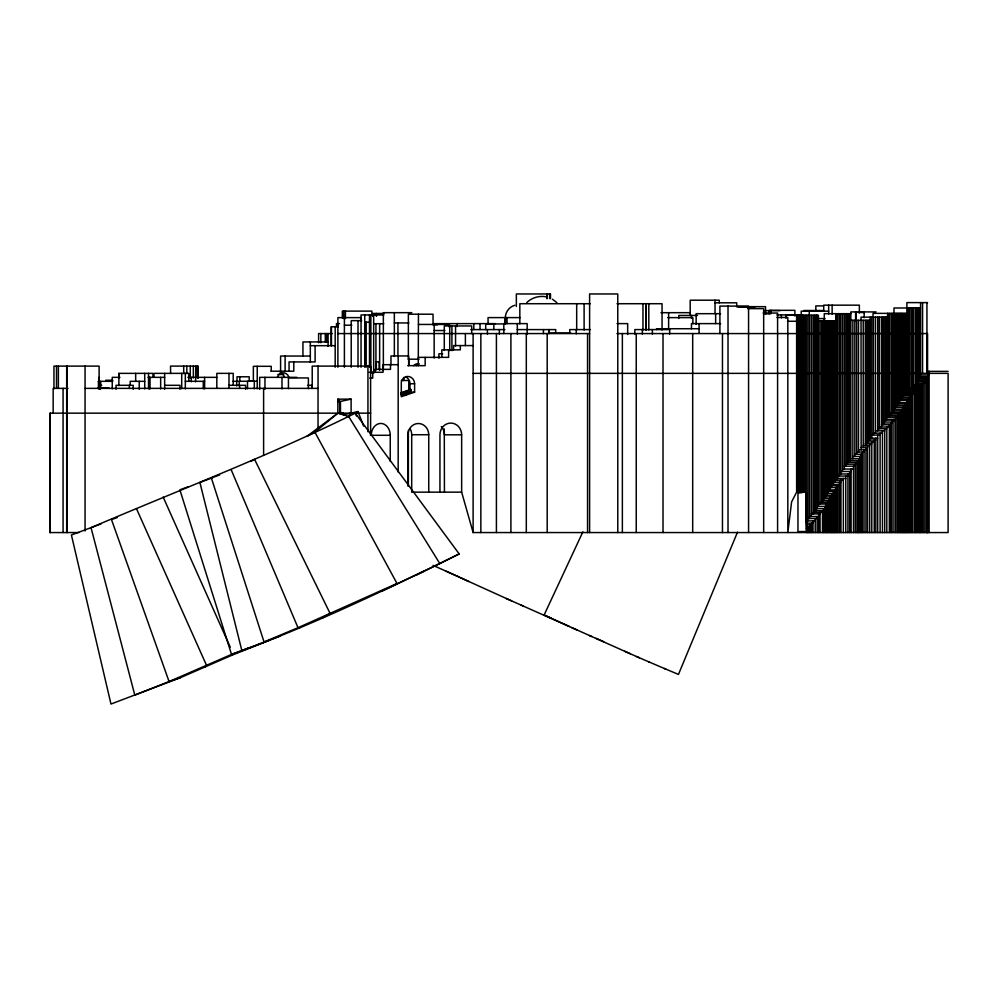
<?xml version="1.0" encoding="UTF-8"?>
<svg xmlns="http://www.w3.org/2000/svg" width="998" height="998" viewBox="0 0 998 998"><rect width="100%" height="100%" fill="white"/><g stroke="black" fill="none" stroke-linecap="round" stroke-linejoin="round"><path stroke-width="1.5" d="M505.35 317.601C505.375 311.962 509.354 306.773 514.793 305.276M737.485 532.208L678.465 674.423L664.356 668.498M576.981 629.95L544.11 615.055L582.882 531.847M796.629 315.256L796.629 492.151L791.614 501.882L787.821 532.558L787.821 317.464L776.943 317.464M339.445 413.16L340.555 413.983L341.042 413.16L339.782 413.409M348.639 416.453L351.109 413.16L351.109 399.138L337.848 399.138L337.848 413.16L314.894 432.184L307.159 436.151L337.848 413.16L348.639 416.453L439.781 563.508L459.192 553.952L355.3 413.172C269.111 455.762 179.328 489.981 91.03 527.655L134.817 695.132L169.074 681.572L233.195 653.69L231.486 655.412L180.401 677.679L110.978 704.039L71.407 534.978L101.047 523.913M204.864 667.138L206.561 665.417L136.514 508.768M526.782 302.569C532.159 297.354 540.043 295.246 547.291 297.055M424.025 571.143C360.927 601.208 297.466 631.048 231.511 654.414L179.889 489.831L187.998 486.787M250.822 461.463L254.565 459.329L330.138 613.545L322.653 617.812M355.513 412.898L357.995 411.6L363.646 426.084M382.683 590.804L439.781 563.508M416.004 575.26L459.192 553.952M231.486 655.412L269.535 640.254M231.511 654.414L249.088 647.827M212.998 477.518L199.887 482.421L241.853 650.584L280.513 635.976M401.134 394.859L411.288 391.091M219.597 474.961L211.364 477.955L264.033 641.964L298.003 627.717L396.992 583.468L314.894 432.184M400.622 392.963L410.852 389.307M400.971 393.973L411.151 390.368M117.153 517.613L111.489 519.559L169.074 681.572L180.401 677.679M414.607 392.164L401.296 396.693L401.296 381.947A7.31 6.761 -90 0 1 405.487 376.895L407.059 376.483A7.31 6.761 -90 0 1 414.607 383.743L414.607 392.164L410.003 392.164L401.72 394.971L406.348 394.971M400.809 393.175L411.026 389.707M340.555 413.983L343.25 413.16L343.25 414.806L357.995 411.6L355.3 413.172L356.486 416.029M351.109 399.138L337.549 402.044M715.03 302.806L736.724 302.806L736.724 306.86L755.024 306.86M927.566 302.606L906.883 302.606L906.883 392.052M590.255 303.716L519.833 303.716L519.833 323.839M617.014 303.716L662.048 303.716L662.048 330.026M823.45 305.899L815.828 305.899L815.828 310.328M738.233 306.66L765.541 306.66L765.541 314.37M920.568 307.995L893.983 307.995L894.046 410.877M747.589 308.632L763.67 308.632L763.67 532.558M764.63 310.64L779.999 310.64M803.764 310.503L823.974 310.503M828.677 311.164L801.232 311.164L801.232 315.83M876.082 311.912L850.832 311.912L850.87 458.768M858.355 312.486L864.256 312.486M411.812 312.673L383.357 312.673L383.357 370.308M660.963 312.686L690.192 312.673M763.171 313.048L777.592 313.048L777.592 532.558M906.883 313.372L873.038 313.372L873.038 317.152M384.08 313.447L372.691 313.447L372.691 316.354M720.581 313.684L696.142 313.684L696.142 324.4M764.767 313.771L770.88 313.771L770.88 310.328M850.87 313.684L824.273 313.684L824.273 320.944M793.235 314.757L802.392 314.757M383.868 314.956L361.051 314.956L361.051 367.239M776.931 314.894L794.009 314.894M697.502 315.443L678.79 315.443L678.79 318.437M887.571 317.152L861.037 317.152L861.137 449.799M520.17 317.601L488.059 317.601L488.059 323.801M667.787 317.626L692.861 317.626L692.861 323.614M817.449 318.587L825.059 318.587M850.87 320.308L870.169 320.308M361.65 320.645L351.209 320.645L351.209 367.239M818.148 320.944L835.725 320.944M787.497 321.269L796.629 321.269M364.744 322.179L369.51 322.179M394.347 322.94L408.906 322.94M339.52 323.614L336.451 323.614L336.451 326.596M373.676 323.701L383.768 323.701M432.995 323.639L495.37 323.614M617.063 323.614L627.667 323.614L627.667 334.492M720.631 323.614L691.452 323.614L691.452 328.729M432.758 323.938L446.593 323.938M504.352 323.938L485.702 323.938L485.702 329.589M418.449 324.45L449.474 324.45L449.474 327.481M432.808 324.787L437.436 324.787M344.397 325.211L351.857 325.211M338.384 326.745L331.161 326.745L331.161 345.682M662.061 328.729L699.074 328.729M662.647 328.903L656.472 328.903L656.472 329.589M470.831 329.589L504.913 329.589M517.313 329.589L555.699 329.589L555.699 333.033M590.442 329.589L569.758 329.589L569.758 333.033M669.683 329.589L634.828 329.589L634.828 334.118M434.155 330.525L444.871 330.525M570.656 333.033L549.1 333.033L549.1 329.589M332.259 333.569L318.612 333.569L318.612 342.751M337.885 333.569L589.606 333.569M616.939 333.569L927.566 333.569L927.566 373.364M328.08 341.94L302.943 341.94L302.943 356.049M473.114 345.582L453.616 345.582L453.616 349.849M310.328 345.682L335.178 345.682M442.7 353.766L438.933 353.766L438.933 358.22M310.328 356.049L280.588 356.049L280.588 374.475M418.274 357.359L448.613 357.359L448.613 349.849M408.407 359.193L419.123 359.193M379.365 361.837L376.321 361.837L376.321 369.048M398.177 364.682L383.057 364.682L383.057 372.291L369.198 372.291M407.745 365.667L425.16 365.667L425.16 357.359M271.007 371.194L293.799 371.194L293.799 361.925M926.955 371.368L948.1 371.368M118.837 377.955L118.837 373.364L152.944 373.364L152.944 377.344M473.114 373.364L948.1 373.364L948.1 532.558L473.114 532.558L461.65 492.151L461.65 434.816A11.739 10.853 -90 0 0 450.797 423.077A11.739 10.853 -90 0 0 439.943 434.816L439.943 492.151M277.856 374.475L283.657 374.475M920.119 375.011L929.126 375.011M919.545 376.733L927.953 376.733M119.947 377.344L112.25 377.344L112.25 388.908M148.066 377.344L164.645 377.344M187.836 377.344L216.816 377.344M296.78 377.344L259.68 377.344L259.68 389.282M369.734 378.117L372.741 378.117L372.741 372.291M919.058 378.242L927.466 378.242M918.584 379.789L926.967 379.789M105.788 380.263L112.799 380.263M401.371 380.488L408.768 380.488L408.768 390.056M254.041 380.924L249.201 380.924L249.201 376.782L237 376.782L237 381.199M98.266 381.323L112.799 381.323M144.722 381.323L130.202 381.323L130.202 385.303M185.329 381.323L204.627 381.323M232.921 381.323L257.234 381.224M917.624 381.261L926.468 381.261M916.326 382.92L924.834 382.92M405.65 376.92A7.31 6.774 -90 0 1 410.003 383.743L414.607 383.743M915.266 384.405L923.2 384.405M101.684 385.303L99.837 385.303L99.837 389.282M164.645 385.303L179.989 385.303L179.989 389.282M228.991 385.303L245.608 385.303L245.608 389.282M307.658 385.303L311.975 385.303L311.975 388.397M913.432 385.602L921.765 385.602M912.259 386.95L920.405 386.95M97.779 388.085L109.219 388.085M910.949 388.135L919.383 388.135M68.026 388.372L53.156 388.372L53.156 413.16M85.055 388.372L318.038 388.372M909.303 389.32L918.01 389.32M908.093 390.592L916.551 390.592M906.396 392.052L915.478 392.052M905.086 393.524L914.405 393.524M903.876 394.522L912.584 394.522M902.466 395.695L911.349 395.695M901.493 397.441L909.877 397.441M900.52 399.05L908.854 399.05M899.51 400.522L907.843 400.522M898.487 402.718L906.783 402.718M897.252 403.99L905.822 403.99M896.279 405.675L904.812 405.675M895.106 407.396L903.839 407.396M894.046 409.317L902.891 409.317M892.848 410.877L902.042 410.877M891.351 412.548L901.057 412.548M354.14 413.16L49.9 413.16L50.025 532.558M357.109 413.16L370.607 413.16M889.63 413.983L899.672 413.983M888.045 415.655L898.262 415.655M886.598 417.226L897.352 417.226M885.65 419.285L895.717 419.285M884.116 420.919L893.934 420.919M882.918 422.977L892.037 422.977M881.434 424.786L890.827 424.786M879.3 427.007L889.33 427.007M877.716 428.728L886.81 428.728M875.471 430.837L884.715 430.837M873.412 433.157L882.457 433.157M410.315 429.115A11.228 10.329 -90 0 1 411.7 434.729L428.741 434.729L428.741 492.151M461.65 434.816L444.434 434.816A11.739 10.791 -90 0 0 441.278 426.52M871.79 435.053L880.111 435.053M370.383 435.29L390.255 435.29L390.255 461.413M869.857 438.197L877.716 438.197M868.272 440.068L875.82 440.068M866.838 441.952L874.248 441.952M865.316 443.823L871.79 443.823M863.208 445.694L869.695 445.694M861.137 447.591L867.599 447.591M858.517 449.799L865.952 449.799M856.671 452.044L864.031 452.044M854.837 454.277L862.347 454.277M852.853 456.485L860.9 456.485M850.259 458.768L859.827 458.768M848.811 460.677L858.841 460.677M847.364 462.398L857.744 462.398M845.917 464.182L856.983 464.182M844.345 466.191L855.311 466.191M842.599 469.072L853.502 469.072M840.852 471.493L851.107 471.493M839.405 473.975L849.66 473.975M837.734 476.046L847.926 476.046M836.411 478.454L845.768 478.454M834.677 480.2L843.36 480.2M833.455 482.171L840.952 482.171M832.145 484.442L839.493 484.442M831.159 485.689L837.908 485.689M830.186 487.548L836.748 487.548M829.076 489.931L835.675 489.931M827.804 491.39L834.665 491.39M412.436 492.151L461.65 492.151M796.629 492.151L806.297 492.151L806.796 532.558L806.796 530.487L807.831 530.487M826.668 493.461L833.517 493.461M825.683 495.345L832.519 495.345M824.423 496.992L831.571 496.992M823.063 498.751L830.398 498.751M821.691 500.722L829.213 500.722M820.057 502.468L828.078 502.468M818.422 504.027L826.98 504.027M817.15 506.41L826.107 506.41M815.99 508.681L824.934 508.681M814.405 510.751L823.5 510.751M813.008 512.398L822.477 512.398M811.249 513.945L820.057 513.945M809.44 516.515L818.697 516.515M807.831 518.523L817.15 518.523M806.222 520.881L815.216 520.881M813.008 523.139L806.222 523.139L806.222 315.256M806.147 524.873L811.673 524.873M806.147 526.882L810.151 526.882M806.172 528.753L808.954 528.753M806.796 531.56L797.963 531.56L797.963 315.256M49.9 532.558L78.979 532.558M299.649 627.954L298.003 627.717L231.149 469.659M589.381 635.501L630.262 653.752M648.75 661.836L666.065 669.221M520.756 604.963L569.409 626.544M544.11 615.055L551.333 618.186M636.462 656.509L649.162 662.023M506.198 598.513L523.389 606.098M596.043 638.333L603.715 641.726M624.698 651.295L639.319 657.757M433.057 565.392L458.943 576.919M571.642 627.592L591.664 636.475M446.318 571.293L511.65 600.908M460.352 577.58L468.798 581.535M552.418 299.188L556.822 302.569M337.848 399.138L340.468 402.044L340.468 413.16M163.148 497.041L230.276 647.191M929.126 371.368L929.126 532.558M927.953 375.011L927.953 532.558M927.466 376.733L927.466 532.558M926.93 302.606L926.955 373.364M926.967 378.242L926.967 532.558M926.468 379.789L926.468 532.558M924.834 381.261L924.834 532.558M923.2 382.92L923.2 532.558M922.564 302.606L922.564 373.364M921.765 384.405L921.765 532.558M920.568 302.606L920.568 375.011M920.405 385.602L920.405 532.558M920.119 307.995L920.119 376.733M919.545 307.995L919.545 378.242M919.383 386.95L919.383 532.558M919.058 307.995L919.058 379.789M918.584 307.995L918.584 381.261M918.01 388.135L918.01 532.558M917.624 307.995L917.624 382.92M916.551 389.32L916.551 532.558M916.326 307.995L916.326 384.405M915.478 390.592L915.478 532.558M915.266 307.995L915.266 385.602M914.405 392.052L914.405 532.558M913.432 307.995L913.432 386.95M912.584 393.524L912.584 532.558M912.259 307.995L912.259 388.135M911.349 394.522L911.349 532.558M910.949 307.995L910.949 389.32M909.877 395.695L909.877 532.558M909.303 307.995L909.303 390.592M908.854 397.441L908.854 532.558M908.093 307.995L908.093 392.052M907.843 399.05L907.843 532.558M906.783 400.522L906.783 532.558M906.396 313.372L906.396 393.524M905.822 402.718L905.822 532.558M905.086 313.372L905.086 394.522M904.812 403.99L904.812 532.558M903.876 313.372L903.876 395.695M903.839 405.675L903.839 532.558M902.891 407.396L902.891 532.558M902.466 313.372L902.466 397.441M902.042 409.317L902.042 532.558M901.493 313.372L901.493 399.05M901.057 410.877L901.057 532.558M900.52 313.372L900.52 400.522M899.672 412.548L899.672 532.558M899.51 313.372L899.51 402.718M898.487 313.372L898.487 403.99M898.262 413.983L898.262 532.558M897.352 415.655L897.352 532.558M897.252 313.372L897.252 405.675M896.279 313.372L896.279 407.396M895.717 417.226L895.717 532.558M895.106 313.372L895.106 409.317M893.934 419.285L893.934 532.558M892.848 313.372L892.848 412.548M892.037 420.919L892.037 532.558M891.351 313.372L891.351 413.983M890.827 422.977L890.827 532.558M889.63 313.372L889.63 415.655M889.33 424.786L889.33 532.558M888.045 313.372L888.045 417.226M887.571 313.372L887.571 417.226M886.81 427.007L886.81 532.558M886.598 317.152L886.598 419.285M885.65 317.152L885.65 420.919M884.715 428.728L884.715 532.558M884.116 317.152L884.116 422.977M882.918 317.152L882.918 424.786M882.457 430.837L882.457 532.558M881.434 317.152L881.434 427.007M880.111 433.157L880.111 532.558M879.3 317.152L879.3 428.728M877.716 317.152L877.716 430.837M877.716 435.053L877.716 532.558M875.82 438.197L875.82 532.558M875.471 317.152L875.471 433.157M874.248 440.068L874.248 532.558M873.412 317.152L873.412 435.053M871.79 317.152L871.79 438.197M871.79 441.952L871.79 532.558M870.169 317.152L870.169 438.197M869.857 320.308L869.857 440.068M869.695 443.823L869.695 532.558M868.272 320.308L868.272 441.952M867.599 445.694L867.599 532.558M866.838 320.308L866.838 443.823M865.952 447.591L865.952 532.558M865.316 320.308L865.316 445.694M864.156 311.912L864.156 317.763M864.031 449.799L864.031 532.558M863.208 320.308L863.208 447.591M862.347 452.044L862.347 532.558M860.9 454.277L860.9 532.558M859.827 456.485L859.827 532.558M859.365 312.923L859.365 305.163L823.724 305.163L823.724 311.164M858.841 458.768L858.841 532.558M858.517 320.308L858.517 452.044M857.744 460.677L857.744 532.558M856.983 462.398L856.983 532.558M856.671 320.308L856.671 454.277M856.259 311.912L856.259 320.695M855.61 311.912L855.61 320.695M855.311 464.182L855.311 532.558M854.837 320.308L854.837 456.485M853.502 466.191L853.502 532.558M852.853 320.308L852.853 458.768M851.107 469.072L851.107 532.558M850.259 313.684L850.259 460.677M849.66 471.493L849.66 532.558M848.811 313.684L848.811 462.398M847.926 473.975L847.926 532.558M847.364 313.684L847.364 464.182M845.917 313.684L845.917 466.191M845.768 476.046L845.768 532.558M844.345 313.684L844.345 469.072M843.36 478.454L843.36 532.558M842.599 313.684L842.599 471.493M840.952 480.2L840.952 532.558M840.852 313.684L840.852 473.975M839.405 313.684L839.405 476.046M839.493 482.171L839.493 532.558M837.908 484.442L837.908 532.558M837.734 313.684L837.734 478.454M836.748 485.689L836.748 532.558M836.411 313.684L836.411 480.2M835.725 313.684L835.725 480.2M835.675 487.548L835.675 532.558M834.677 320.944L834.677 482.171M834.665 489.931L834.665 532.558M833.517 491.39L833.517 532.558M833.455 320.944L833.455 484.442M832.519 493.461L832.519 532.558M832.132 305.163L832.132 314.158M832.145 320.944L832.145 485.689M831.571 495.345L831.571 532.558M831.159 320.944L831.159 487.548M830.398 496.992L830.398 532.558M830.186 320.944L830.186 489.931M829.213 498.751L829.213 532.558M829.076 320.944L829.076 491.39M828.677 305.163L828.677 314.158M828.078 500.722L828.078 532.558M827.804 320.944L827.804 493.461M826.98 502.468L826.98 532.558M826.668 320.944L826.668 495.345M826.107 504.027L826.107 532.558M825.683 320.944L825.683 496.992M824.934 506.41L824.934 532.558M824.435 318.587L824.423 498.751M823.5 508.681L823.5 532.558M823.063 320.944L823.063 500.722M822.477 510.751L822.477 532.558M821.691 320.944L821.691 502.468M820.057 320.944L820.057 504.027M820.057 512.398L820.057 532.558M818.697 513.945L818.697 532.558M818.422 506.41L818.422 315.256L785.975 315.256L785.975 318.262M817.15 315.256L817.15 508.681M817.15 516.515L817.15 532.558M816.264 315.256L816.264 508.681M815.99 315.256L815.99 510.751M815.216 518.523L815.216 532.558M814.405 315.256L814.405 512.398M813.008 315.256L813.008 513.945M813.008 520.881L813.008 532.558M811.673 523.139L811.673 532.558M811.249 315.256L811.249 516.515M810.151 524.873L810.151 532.558M809.44 315.256L809.44 518.523M809.266 311.164L809.266 315.655M808.954 526.882L808.954 532.558M807.831 315.256L807.831 520.881M807.831 528.753L807.831 532.558M806.297 492.151L806.297 531.56M804.987 315.256L804.987 492.264M803.477 315.256L803.477 492.413M801.993 315.256L801.993 492.775M800.733 315.256L800.733 493.012M799.298 315.256L799.298 493.149M794.882 316.067L794.882 310.328L769.159 310.328L769.159 313.771M781.372 314.894L781.372 317.975M748.562 532.558L748.562 306.099L719.907 306.099L719.907 333.569M728.016 306.099L728.016 532.558M722.465 333.569L722.465 532.558M719.271 302.806L719.271 300.198L690.192 300.198L690.192 315.655M715.641 313.684L715.641 323.614M715.03 300.198L715.03 313.572M699.074 323.614L699.074 333.344M692.687 333.569L692.687 532.558M691.564 315.443L691.564 318.162M669.683 328.729L669.683 334.118M668.623 312.686L668.623 328.467M663.021 333.569L663.021 532.558M652.368 329.589L652.368 334.118M648.812 303.716L648.812 330.026M646.18 303.716L646.18 330.026M646.043 303.716L646.043 330.026M642.962 303.716L642.962 330.026M642.363 329.589L642.363 334.118M636.237 333.569L636.237 532.558M622.365 333.569L622.365 532.558M617.774 532.558L617.774 293.961L589.606 293.961L589.606 532.558M587.548 333.569L587.548 532.558M584.104 303.716L584.104 330.026M576.682 303.716L576.682 330.026M576.233 329.589L576.233 333.856M550.497 298.639L550.497 293.961L516.353 293.961L516.353 306.423M549.686 293.961L549.686 298.539M548.95 329.589L548.95 333.619M547.341 293.961L547.341 298.539M547.203 333.569L547.203 532.558M546.779 293.961L546.779 298.639M543.423 329.589L543.423 333.619M527.181 334.118L527.181 323.614L503.803 323.614L503.803 333.594M526.308 333.569L526.308 532.558M517.313 323.614L517.313 334.118M510.901 333.569L510.901 532.558M507.009 317.601L507.009 323.651M505.649 317.601L505.612 323.651M505.2 317.601L505.25 323.651M505 317.601L505.15 323.651M499.362 329.589L499.362 334.13M496.418 333.569L496.418 532.558M493.835 323.938L493.835 329.589M487.411 329.589L487.411 334.13M480.849 333.569L480.849 532.558M480.038 323.614L480.038 329.589M473.801 323.614L473.801 329.589M473.114 333.569L473.114 532.558M471.705 333.569L471.705 325.959L444.285 325.959L444.285 350.398M465.392 333.569L465.392 345.582M460.34 345.582L460.34 349.849L441.827 349.849L441.827 357.359M457.221 323.614L457.221 326.596M455.55 325.959L455.55 345.994M451.907 325.959L451.907 350.66M449.724 325.959L449.724 350.66M444.285 428.903L444.434 492.151M434.155 324.45L434.155 358.057M433.045 324.45L433.045 314.208L408.369 314.208L408.369 359.592M418.449 314.208L418.274 365.667M411.7 434.729L411.7 492.151M410.003 383.743L410.003 392.164M408.768 359.193L408.768 365.28M408.669 365.667L408.669 355.937L390.966 355.937L390.966 364.682M408.369 430.437L408.369 485.976M407.982 485.939L407.982 434.729A11.228 10.379 -90 0 1 418.362 423.501A11.228 10.379 -90 0 1 428.741 434.729M403.816 377.444L403.816 380.488M398.177 355.937L398.177 472.079M397.94 322.94L397.94 356.523M394.347 312.673L394.347 356.523M390.492 364.682L390.492 369.36L374.961 369.36L374.961 372.291M379.639 323.701L379.639 370.308M379.178 361.837L379.178 369.048M376.446 313.447L376.446 316.341M375.934 323.701L375.934 370.308M373.676 314.956L373.676 373.364M371.867 315.343L371.867 311.114L342.339 311.114L342.339 318.063M370.869 314.956L370.869 373.364M370.607 434.866L370.607 366.104L312.224 366.104L312.224 388.372M369.51 314.956L369.51 367.239M367.938 366.104L367.938 431.772M366.179 322.179L366.179 367.239M364.744 314.956L364.744 367.239M360.802 320.657L360.802 317.626L337.885 317.626L337.885 367.239M358.008 320.645L358.008 367.239M345.42 311.114L345.42 318.599M344.397 317.626L344.397 367.239M343.861 311.114L343.861 318.599M339.694 402.381L339.694 413.16M338.122 323.614L338.122 326.458M335.178 326.745L335.178 367.214M331.448 326.745L331.448 345.682M328.08 333.569L328.08 346.431M326.645 333.569L326.645 341.94M325.298 333.569L325.298 341.94M320.845 333.569L320.845 342.751M318.038 366.104L318.038 428.666M315.106 345.682L315.106 361.925L289.046 361.925L289.046 371.194M310.328 341.94L310.328 362.237M308.394 388.659L308.394 377.943L288.434 377.943L288.434 388.671M285.116 356.049L285.116 371.406M281.985 377.344L281.985 388.921M271.219 371.194L271.219 366.303L253.355 366.303L253.355 381.224M264.957 377.344L264.957 389.282M263.609 388.372L263.609 455.026M257.234 366.303L257.234 388.758M254.303 381.323L254.303 388.783M247.504 381.323L247.504 388.783M239.807 376.782L239.807 381.199M239.632 385.303L239.632 388.397M239.258 381.323L239.258 385.877M236.701 381.323L236.701 385.877M233.208 385.303L233.208 373.364L216.816 373.364L216.816 388.247M228.991 373.364L228.991 388.397M204.615 377.344L204.615 388.921M203.28 381.323L203.28 388.783M198.203 378.242L198.203 366.104L170.521 366.104L170.608 373.526M197.554 366.104L197.554 377.98M197.442 366.104L197.442 377.98M195.77 366.104L195.583 381.822M193.338 366.104L193.338 377.98M191.292 377.344L191.292 381.685M190.281 366.104L190.281 377.98M188.809 381.323L188.809 373.364L153.991 373.364L153.991 377.344M186.826 366.104L186.826 373.526M185.329 373.364L185.329 388.908M183.707 366.104L183.707 373.526M181.711 373.364L181.711 388.671M164.645 373.364L164.645 389.282M160.653 377.344L160.653 388.921M149.999 377.344L149.999 388.921M149.276 377.344L149.276 388.908M148.527 373.364L148.527 388.671M144.722 373.364L144.722 388.908M139.233 381.323L139.233 389.282M135.678 373.364L135.678 381.323M133.196 389.282L133.196 385.303L116.03 385.303L116.03 389.282M129.366 385.303L129.366 388.397M118.887 373.364L118.887 385.615M100.698 381.323L100.698 388.783M99.438 381.323L99.438 389.282M99.114 388.372L99.114 366.104L53.954 366.104L53.954 388.871M98.977 377.344L98.977 381.685M98.428 381.323L98.428 388.783M85.055 366.104L85.055 531.011M67.14 366.104L67.14 532.558M66.691 366.104L66.691 532.558M63.074 388.372L63.074 532.558M58.371 366.104L58.371 388.372M56.499 366.104L56.499 388.372M50.199 413.16L50.199 532.558M415.193 364.619A6.412 5.888 -90 0 1 416.416 365.642M413.634 365.642A6.412 5.913 -90 0 1 419.347 363.983M371.281 435.29A11.864 9.493 -90 0 1 380.762 423.426A11.864 9.493 -90 0 1 390.255 435.29M277.394 377.244A6.4 6.038 -90 0 1 288.909 377.244M280.251 372.99A6.4 6.038 -90 0 1 284.492 377.244"/></g></svg>
